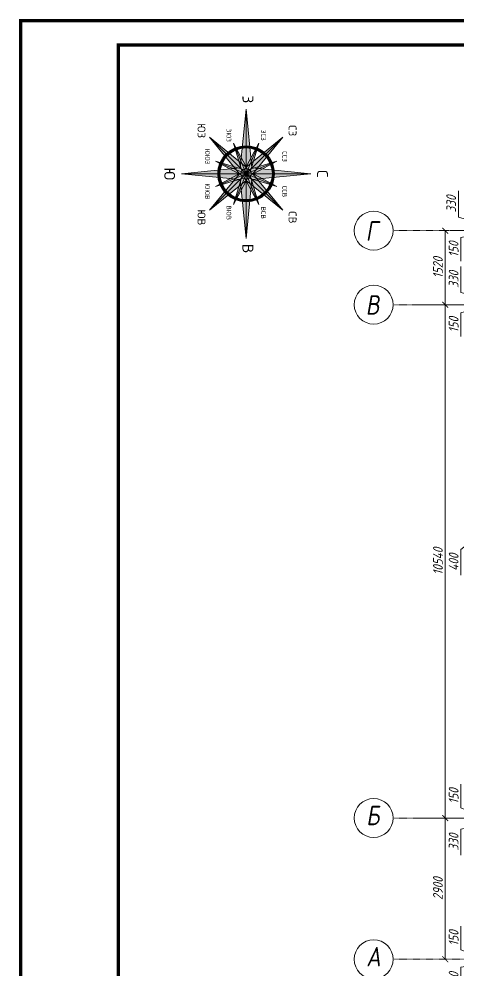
# Model space of a CAD drawing. Header units: millimetres. Extents: x 54 to 1314, y 20 to 614.
# Drawn here: x 53.7 to 143.9, y 418.8 to 614.3 of the extents above; entities that cross this region are included whole.
import ezdxf
from ezdxf.enums import TextEntityAlignment as Align

# ---------------------------------------------------------------- set-up
doc = ezdxf.new("R2010")
doc.units = ezdxf.units.MM
doc.linetypes.add('CENTER2', pattern=[1.125, 0.75, -0.125, 0.125, -0.125])
for name, color, linetype, lineweight in [('A_РАЗМ.ОСЕВ.', 4, 'Continuous', 13), ('A_РАЗМ.ОСНОВНЫЕ', 4, 'Continuous', 13), ('ЛИСТ', 7, 'Continuous', 18), ('ОСИ', 40, 'CENTER2', 18), ('РОЗА ВЕТРОВ', 7, 'Continuous', 18)]:
    doc.layers.add(name, color=color, linetype=linetype, lineweight=lineweight)
doc.styles.add('ROMANS', font='romans.shx', dxfattribs={"width": 0.8, "oblique": 15})
doc.styles.add('ROMANT', font='ROMANT.SHX')
doc.dimstyles.new('100', dxfattribs={"dimtxt": 2, "dimasz": 1.2, "dimexe": 0, "dimexo": 1, "dimgap": 0.5, "dimtad": 1, "dimdec": 0, "dimlfac": 100, "dimdsep": 46, "dimtxsty": 'ROMANS', "dimblk1": 'ARCHTICK', "dimblk2": 'ARCHTICK', "dimsah": 1, "dimcen": 2, "dimclrd": 256, "dimclre": 256, "dimclrt": 256, "dimadec": 0, "dimazin": 2, "dimtfac": 1, "dimtdec": 0, "dimtmove": 1, "dimatfit": 3, "dimfxl": 1, "dimtvp": 1.5, "dimtolj": 1, "dimtzin": 0, "dimlwd": -1, "dimlwe": -1, "dimarcsym": 0})

# ---------------------------------------------------------------- blocks, each defined once
blk = doc.blocks.new('_ARCHTICK')
at = {"color": 0, "linetype": 'ByBlock', "const_width": 0.15}
blk.add_lwpolyline([(-0.5, -0.5), (0.5, 0.5)], dxfattribs=at)
blk = doc.blocks.new('*D269')
at = {"layer": 'A_РАЗМ.ОСЕВ.', "ltscale": 100, "transparency": 16777216}
for p, q in [((148.67, 555.62), (141.07, 555.62)), ((141.07, 555.62), (141.07, 450.22)), ((134.55, 450.22), (141.07, 450.22))]:
    blk.add_line(p, q, dxfattribs=at)
at = {"layer": 'Defpoints', "color": 0, "ltscale": 100, "transparency": 16777216}
for p in [(149.67, 555.62), (133.55, 450.22), (141.07, 450.22)]:
    blk.add_point(p, dxfattribs=at)
at = {"layer": 'A_РАЗМ.ОСЕВ.', "ltscale": 100, "transparency": 16777216, "xscale": 1.2, "yscale": 1.2, "zscale": 1.2}
for p, rotation in [((141.07, 555.62), 90), ((141.07, 450.22), 270)]:
    blk.add_blockref('_ARCHTICK', p, dxfattribs=dict(at, rotation=rotation))
at = {"layer": 'A_РАЗМ.ОСЕВ.', "ltscale": 100, "transparency": 16777216, "insert": (139.57, 502.92), "char_height": 2, "attachment_point": 5, "rotation": 90, "style": 'ROMANS'}
blk.add_mtext('\\A1;10540', dxfattribs=at)
blk = doc.blocks.new('*D270')
at = {"layer": 'A_РАЗМ.ОСЕВ.', "ltscale": 100, "transparency": 16777216}
for p, q in [((141.82, 570.82), (141.07, 570.82)), ((141.07, 555.62), (141.07, 570.82)), ((134.31, 555.62), (141.07, 555.62))]:
    blk.add_line(p, q, dxfattribs=at)
at = {"layer": 'Defpoints', "color": 0, "ltscale": 100, "transparency": 16777216}
for p in [(140.82, 570.82), (141.07, 570.82), (133.31, 555.62)]:
    blk.add_point(p, dxfattribs=at)
at = {"layer": 'A_РАЗМ.ОСЕВ.', "ltscale": 100, "transparency": 16777216, "xscale": 1.2, "yscale": 1.2, "zscale": 1.2}
for p, rotation in [((141.07, 570.82), 90), ((141.07, 555.62), 270)]:
    blk.add_blockref('_ARCHTICK', p, dxfattribs=dict(at, rotation=rotation))
at = {"layer": 'A_РАЗМ.ОСЕВ.', "ltscale": 100, "transparency": 16777216, "insert": (139.57, 563.22), "char_height": 2, "attachment_point": 5, "rotation": 90, "style": 'ROMANS'}
blk.add_mtext('\\A1;1520', dxfattribs=at)
blk = doc.blocks.new('*D271')
at = {"layer": 'A_РАЗМ.ОСЕВ.', "ltscale": 100, "transparency": 16777216}
for p, q in [((149.75, 450.22), (141.07, 450.22)), ((141.07, 450.22), (141.07, 421.22)), ((141.35, 421.22), (141.07, 421.22))]:
    blk.add_line(p, q, dxfattribs=at)
at = {"layer": 'Defpoints', "color": 0, "ltscale": 100, "transparency": 16777216}
for p in [(150.75, 450.22), (141.07, 421.22), (142.35, 421.22)]:
    blk.add_point(p, dxfattribs=at)
at = {"layer": 'A_РАЗМ.ОСЕВ.', "ltscale": 100, "transparency": 16777216, "xscale": 1.2, "yscale": 1.2, "zscale": 1.2}
for p, rotation in [((141.07, 450.22), 90), ((141.07, 421.22), 270)]:
    blk.add_blockref('_ARCHTICK', p, dxfattribs=dict(at, rotation=rotation))
at = {"layer": 'A_РАЗМ.ОСЕВ.', "ltscale": 100, "transparency": 16777216, "insert": (139.57, 435.72), "char_height": 2, "attachment_point": 5, "rotation": 90, "style": 'ROMANS'}
blk.add_mtext('\\A1;2900', dxfattribs=at)
blk = doc.blocks.new('низ роза')
at = {"layer": 'РОЗА ВЕТРОВ', "true_color": 0xf5ffd6}
h = blk.add_hatch(color=7, dxfattribs=at)
h.dxf.hatch_style = 1
h.paths.add_polyline_path([(-4058, 9797), (-1571, 1571), (-519, 1253)])
h.paths.add_polyline_path([(0, 2222), (519, 1253), (4058, 9797)])
h.paths.add_polyline_path([(9797, 4058), (1571, 1571), (1253, 519)])
h.paths.add_polyline_path([(2222, 0), (1253, -519), (9797, -4058)])
h.paths.add_polyline_path([(1571, -1571), (519, -1253), (4058, -9797)])
h.paths.add_polyline_path([(0, -2222), (-519, -1253), (-4058, -9797)])
h.paths.add_polyline_path([(-1571, -1571), (-1253, -519), (-9797, -4058)])
h.paths.add_polyline_path([(-2222, 0), (-1253, 519), (-9797, 4058)])
at = {"layer": 'РОЗА ВЕТРОВ', "color": 3, "lineweight": 13}
for p, q in [((519, 1253), (-4058, 9797)), ((-1253, 519), (-4058, 9797)), ((-4058, 9797), (4058, -9797)), ((-4058, -9797), (4058, 9797)), ((-519, 1253), (4058, 9797)), ((1253, 519), (4058, 9797)), ((-519, 1253), (-9797, 4058)), ((-1253, -519), (-9797, 4058)), ((9797, -4058), (-9797, 4058)), ((-9797, -4058), (9797, 4058)), ((519, 1253), (9797, 4058)), ((1253, -519), (9797, 4058)), ((1253, -519), (9797, 4058)), ((-1253, 519), (-9797, -4058)), ((-1253, -519), (1253, 519)), ((-1253, 519), (1253, -519)), ((-519, 1253), (519, -1253)), ((-519, -1253), (519, 1253)), ((1253, 519), (9797, -4058)), ((-519, -1253), (-9797, -4058)), ((-1253, -519), (-4058, -9797)), ((519, -1253), (-4058, -9797)), ((-519, -1253), (4058, -9797)), ((519, -1253), (9797, -4058)), ((519, -1253), (9797, -4058)), ((1253, -519), (4058, -9797))]:
    blk.add_line(p, q, dxfattribs=at)
for points in [[(-4058, 9797), (0, 0), (519, 1253)], [(4058, 9797), (0, 0), (1253, 519)], [(-9797, 4058), (0, 0), (-519, 1253)], [(9797, 4058), (0, 0), (1253, -519)], [(-9797, -4058), (0, 0), (-1253, 519)], [(-4058, -9797), (0, 0), (-1253, -519)], [(4058, -9797), (0, 0), (-519, -1253)], [(9797, -4058), (0, 0), (519, -1253)]]:
    blk.add_solid(points, dxfattribs=at)
blk = doc.blocks.new('серед роза')
at = {"layer": 'РОЗА ВЕТРОВ', "true_color": 0xe0f7ff}
h = blk.add_hatch(color=7, dxfattribs=at)
h.dxf.hatch_style = 1
h.paths.add_polyline_path([(0, 2119), (0, 0), (11716, 11716)])
h.paths.add_polyline_path([(2119, 0), (0, 0), (11716, -11716)])
h.paths.add_polyline_path([(0, -2119), (0, 0), (-11716, -11716)])
h.paths.add_polyline_path([(-2119, 0), (0, 0), (-11716, 11716)])
at = {"layer": 'РОЗА ВЕТРОВ', "color": 5, "lineweight": 13}
for p, q in [((0, 2119), (-11716, 11716)), ((-2119, 0), (-11716, 11716)), ((-11716, 11716), (11716, -11716)), ((11716, 11716), (-11716, -11716)), ((0, 2119), (11716, 11716)), ((2119, 0), (11716, 11716)), ((0, 2119), (0, -2119)), ((-2119, 0), (-11716, -11716)), ((0, -2119), (-11716, -11716)), ((-2119, 0), (2119, 0)), ((0, -2119), (11716, -11716)), ((0, -2119), (11716, -11716)), ((2119, 0), (11716, -11716))]:
    blk.add_line(p, q, dxfattribs=at)
for points in [[(-11716, 11716), (0, 0), (0, 2119)], [(11716, 11716), (0, 0), (2119, 0)], [(-11716, -11716), (0, 0), (-2119, 0)], [(11716, -11716), (0, 0), (0, -2119)]]:
    blk.add_solid(points, dxfattribs=at)
blk = doc.blocks.new('верх роза')
at = {"layer": 'РОЗА ВЕТРОВ', "true_color": 0xffe0ff}
h = blk.add_hatch(color=7, dxfattribs=at)
h.dxf.hatch_style = 1
h.paths.add_polyline_path([(114, 20598), (-1759, 1759), (114, -114)])
h = blk.add_hatch(color=7, dxfattribs=at)
h.dxf.hatch_style = 1
h.paths.add_polyline_path([(20826, -114), (1987, 1759), (114, -114)])
h = blk.add_hatch(color=7, dxfattribs=at)
h.dxf.hatch_style = 1
h.paths.add_polyline_path([(-20598, -114), (-1759, -1987), (114, -114)])
h = blk.add_hatch(color=7, dxfattribs=at)
h.dxf.hatch_style = 1
h.paths.add_polyline_path([(1987, -1987), (114, -114), (114, -20826)])
at = {"layer": 'РОЗА ВЕТРОВ', "color": 1, "lineweight": 13}
for p, q in [((-1759, 1759), (114, 20598)), ((1987, 1759), (114, 20598)), ((114, 20598), (114, -20826)), ((-1759, 1759), (-20598, -114)), ((-1759, 1759), (1987, -1987)), ((1987, 1759), (-1759, -1987)), ((1987, 1759), (20826, -114)), ((-1759, -1987), (-20598, -114)), ((-20598, -114), (20826, -114)), ((-1759, -1987), (114, -20826)), ((-1759, -1987), (114, -20826)), ((1987, -1987), (114, -20826)), ((1987, -1987), (20826, -114))]:
    blk.add_line(p, q, dxfattribs=at)
for points in [[(114, 20598), (114, -114), (1987, 1759)], [(-20598, -114), (114, -114), (-1759, 1759)], [(114, -20826), (114, -114), (-1759, -1987)], [(20826, -114), (114, -114), (1987, -1987)]]:
    blk.add_solid(points, dxfattribs=at)
blk = doc.blocks.new('РОЗА РУМБОВ')
at = {"layer": 'РОЗА ВЕТРОВ', "lineweight": 30}
for radius in [8993, 8793, 8593, 8393]:
    blk.add_circle((0, 0), radius, dxfattribs=at)
blk.add_blockref('низ роза', (0, 0))
at = {"layer": 'РОЗА ВЕТРОВ'}
for name, p in [('верх роза', (-114, 114)), ('серед роза', (0, 0))]:
    blk.add_blockref(name, p, dxfattribs=at)
at = {"layer": 'РОЗА ВЕТРОВ', "color": 1, "lineweight": 30, "style": 'ROMANT'}
for s, p in [('С', (0, 22711)), ('З', (-23899, -1186)), ('В', (23945, -1186)), ('Ю', (-19, -26251))]:
    blk.add_text(s, height=3500, dxfattribs=at).set_placement(p, align=Align.CENTER)
at = {"layer": 'РОЗА ВЕТРОВ', "color": 5, "lineweight": 30, "style": 'ROMANT'}
for s, p in [('СЗ', (-13842, 13636)), ('СВ', (13958, 13636)), ('ЮЗ', (-13842, -15551)), ('ЮВ', (13958, -15551))]:
    blk.add_text(s, height=2500, dxfattribs=at).set_placement(p, align=Align.CENTER)
at = {"layer": 'РОЗА ВЕТРОВ', "color": 96, "lineweight": 20, "style": 'ROMANT'}
for s, p in [('ССЗ', (-5535, 11611)), ('ССВ', (5651, 11611)), ('ЗСЗ', (-12356, 4790)), ('ВСВ', (12472, 4790)), ('ЗЮЗ', (-12356, -6289)), ('ВЮВ', (12472, -6289)), ('ЮЮЗ', (-5535, -13146)), ('ЮЮВ', (5651, -13146))]:
    blk.add_text(s, height=1500, dxfattribs=at).set_placement(p, align=Align.CENTER)
blk = doc.blocks.new('*D310')
at = {"layer": 'A_РАЗМ.ОСНОВНЫЕ', "transparency": 16777216}
for p, q in [((142.07, 570.82), (147.54, 570.82)), ((147.54, 570.82), (147.54, 569.32)), ((147.54, 570.07), (144.29, 569.41)), ((144.29, 569.41), (144.29, 564.55)), ((201.02, 569.32), (147.54, 569.32))]:
    blk.add_line(p, q, dxfattribs=at)
at = {"layer": 'Defpoints', "color": 0, "transparency": 16777216}
for p in [(141.07, 570.82), (147.54, 569.32), (202.02, 569.32)]:
    blk.add_point(p, dxfattribs=at)
at = {"layer": 'A_РАЗМ.ОСНОВНЫЕ', "transparency": 16777216, "xscale": 1.2, "yscale": 1.2, "zscale": 1.2}
for p, rotation in [((147.54, 570.82), 90), ((147.54, 569.32), 270)]:
    blk.add_blockref('_ARCHTICK', p, dxfattribs=dict(at, rotation=rotation))
at = {"layer": 'A_РАЗМ.ОСНОВНЫЕ', "transparency": 16777216, "insert": (142.79, 566.98), "char_height": 2, "attachment_point": 5, "rotation": 90, "style": 'ROMANS'}
blk.add_mtext('\\A1;150', dxfattribs=at)
blk = doc.blocks.new('*D312')
at = {"layer": 'A_РАЗМ.ОСНОВНЫЕ', "transparency": 16777216}
for p, q in [((144.29, 558.12), (144.29, 563.49)), ((147.54, 557.27), (144.29, 558.12)), ((153.22, 558.92), (147.54, 558.92)), ((147.54, 558.92), (147.54, 555.62)), ((142.07, 555.62), (147.54, 555.62))]:
    blk.add_line(p, q, dxfattribs=at)
at = {"layer": 'Defpoints', "color": 0, "transparency": 16777216}
for p in [(154.22, 558.92), (141.07, 555.62), (147.54, 555.62)]:
    blk.add_point(p, dxfattribs=at)
at = {"layer": 'A_РАЗМ.ОСНОВНЫЕ', "transparency": 16777216, "xscale": 1.2, "yscale": 1.2, "zscale": 1.2}
for p, rotation in [((147.54, 558.92), 90), ((147.54, 555.62), 270)]:
    blk.add_blockref('_ARCHTICK', p, dxfattribs=dict(at, rotation=rotation))
at = {"layer": 'A_РАЗМ.ОСНОВНЫЕ', "transparency": 16777216, "insert": (142.79, 560.8), "char_height": 2, "attachment_point": 5, "rotation": 90, "style": 'ROMANS'}
blk.add_mtext('\\A1;330', dxfattribs=at)
blk = doc.blocks.new('*D313')
at = {"layer": 'A_РАЗМ.ОСНОВНЫЕ', "transparency": 16777216}
for p, q in [((142.07, 555.62), (147.54, 555.62)), ((147.54, 555.62), (147.54, 554.12)), ((147.54, 554.87), (144.29, 553.92)), ((144.29, 553.92), (144.29, 549.06)), ((158.02, 554.12), (147.54, 554.12))]:
    blk.add_line(p, q, dxfattribs=at)
at = {"layer": 'Defpoints', "color": 0, "transparency": 16777216}
for p in [(141.07, 555.62), (147.54, 554.12), (159.02, 554.12)]:
    blk.add_point(p, dxfattribs=at)
at = {"layer": 'A_РАЗМ.ОСНОВНЫЕ', "transparency": 16777216, "xscale": 1.2, "yscale": 1.2, "zscale": 1.2}
for p, rotation in [((147.54, 555.62), 90), ((147.54, 554.12), 270)]:
    blk.add_blockref('_ARCHTICK', p, dxfattribs=dict(at, rotation=rotation))
at = {"layer": 'A_РАЗМ.ОСНОВНЫЕ', "transparency": 16777216, "insert": (142.79, 551.49), "char_height": 2, "attachment_point": 5, "rotation": 90, "style": 'ROMANS'}
blk.add_mtext('\\A1;150', dxfattribs=at)
blk = doc.blocks.new('*D315')
at = {"layer": 'A_РАЗМ.ОСНОВНЫЕ', "transparency": 16777216}
for p, q in [((144.29, 452.29), (144.29, 457.15)), ((147.54, 450.97), (144.29, 452.29)), ((158.02, 451.72), (147.54, 451.72)), ((147.54, 451.72), (147.54, 450.22)), ((153.02, 450.22), (147.54, 450.22))]:
    blk.add_line(p, q, dxfattribs=at)
at = {"layer": 'Defpoints', "color": 0, "transparency": 16777216}
for p in [(159.02, 451.72), (147.54, 450.22), (154.02, 450.22)]:
    blk.add_point(p, dxfattribs=at)
at = {"layer": 'A_РАЗМ.ОСНОВНЫЕ', "transparency": 16777216, "xscale": 1.2, "yscale": 1.2, "zscale": 1.2}
for p, rotation in [((147.54, 451.72), 90), ((147.54, 450.22), 270)]:
    blk.add_blockref('_ARCHTICK', p, dxfattribs=dict(at, rotation=rotation))
at = {"layer": 'A_РАЗМ.ОСНОВНЫЕ', "transparency": 16777216, "insert": (142.79, 454.72), "char_height": 2, "attachment_point": 5, "rotation": 90, "style": 'ROMANS'}
blk.add_mtext('\\A1;150', dxfattribs=at)
blk = doc.blocks.new('*D316')
at = {"layer": 'A_РАЗМ.ОСНОВНЫЕ', "transparency": 16777216}
for p, q in [((153.02, 450.22), (147.54, 450.22)), ((147.54, 450.22), (147.54, 446.92)), ((147.54, 448.57), (144.29, 447.96)), ((144.29, 447.96), (144.29, 442.59)), ((153.22, 446.92), (147.54, 446.92))]:
    blk.add_line(p, q, dxfattribs=at)
at = {"layer": 'Defpoints', "color": 0, "transparency": 16777216}
for p in [(154.02, 450.22), (147.54, 446.92), (154.22, 446.92)]:
    blk.add_point(p, dxfattribs=at)
at = {"layer": 'A_РАЗМ.ОСНОВНЫЕ', "transparency": 16777216, "xscale": 1.2, "yscale": 1.2, "zscale": 1.2}
for p, rotation in [((147.54, 450.22), 90), ((147.54, 446.92), 270)]:
    blk.add_blockref('_ARCHTICK', p, dxfattribs=dict(at, rotation=rotation))
at = {"layer": 'A_РАЗМ.ОСНОВНЫЕ', "transparency": 16777216, "insert": (142.79, 445.27), "char_height": 2, "attachment_point": 5, "rotation": 90, "style": 'ROMANS'}
blk.add_mtext('\\A1;330', dxfattribs=at)
blk = doc.blocks.new('*D318')
at = {"layer": 'A_РАЗМ.ОСНОВНЫЕ', "transparency": 16777216}
for p, q in [((144.29, 423.13), (144.29, 427.99)), ((147.54, 421.97), (144.29, 423.13)), ((153.22, 422.72), (147.54, 422.72)), ((147.54, 422.72), (147.54, 421.22)), ((153.22, 421.22), (147.54, 421.22))]:
    blk.add_line(p, q, dxfattribs=at)
at = {"layer": 'Defpoints', "color": 0, "transparency": 16777216}
for p in [(154.22, 422.72), (147.54, 421.22), (154.22, 421.22)]:
    blk.add_point(p, dxfattribs=at)
at = {"layer": 'A_РАЗМ.ОСНОВНЫЕ', "transparency": 16777216, "xscale": 1.2, "yscale": 1.2, "zscale": 1.2}
for p, rotation in [((147.54, 422.72), 90), ((147.54, 421.22), 270)]:
    blk.add_blockref('_ARCHTICK', p, dxfattribs=dict(at, rotation=rotation))
at = {"layer": 'A_РАЗМ.ОСНОВНЫЕ', "transparency": 16777216, "insert": (142.79, 425.56), "char_height": 2, "attachment_point": 5, "rotation": 90, "style": 'ROMANS'}
blk.add_mtext('\\A1;150', dxfattribs=at)
blk = doc.blocks.new('*D319')
at = {"layer": 'A_РАЗМ.ОСНОВНЫЕ', "transparency": 16777216}
for p, q in [((153.22, 421.22), (147.54, 421.22)), ((147.54, 421.22), (147.54, 418.92)), ((147.54, 420.07), (144.29, 419.58)), ((144.29, 419.58), (144.29, 414.11)), ((153.22, 418.92), (147.54, 418.92))]:
    blk.add_line(p, q, dxfattribs=at)
at = {"layer": 'Defpoints', "color": 0, "transparency": 16777216}
for p in [(154.22, 421.22), (147.54, 418.92), (154.22, 418.92)]:
    blk.add_point(p, dxfattribs=at)
at = {"layer": 'A_РАЗМ.ОСНОВНЫЕ', "transparency": 16777216, "xscale": 1.2, "yscale": 1.2, "zscale": 1.2}
for p, rotation in [((147.54, 421.22), 90), ((147.54, 418.92), 270)]:
    blk.add_blockref('_ARCHTICK', p, dxfattribs=dict(at, rotation=rotation))
at = {"layer": 'A_РАЗМ.ОСНОВНЫЕ', "transparency": 16777216, "insert": (142.79, 416.84), "char_height": 2, "attachment_point": 5, "rotation": 90, "style": 'ROMANS'}
blk.add_mtext('\\A1;230', dxfattribs=at)
blk = doc.blocks.new('*D320')
at = {"layer": 'A_РАЗМ.ОСНОВНЫЕ', "transparency": 16777216}
for p, q in [((143.79, 573.59), (143.79, 578.96)), ((147.54, 572.47), (143.79, 573.59)), ((196.22, 574.12), (147.54, 574.12)), ((147.54, 570.82), (147.54, 574.12)), ((142.07, 570.82), (147.54, 570.82))]:
    blk.add_line(p, q, dxfattribs=at)
at = {"layer": 'Defpoints', "color": 0, "transparency": 16777216}
for p in [(147.54, 574.12), (197.22, 574.12), (141.07, 570.82)]:
    blk.add_point(p, dxfattribs=at)
at = {"layer": 'A_РАЗМ.ОСНОВНЫЕ', "transparency": 16777216, "xscale": 1.2, "yscale": 1.2, "zscale": 1.2}
for p, rotation in [((147.54, 574.12), 90), ((147.54, 570.82), 270)]:
    blk.add_blockref('_ARCHTICK', p, dxfattribs=dict(at, rotation=rotation))
at = {"layer": 'A_РАЗМ.ОСНОВНЫЕ', "transparency": 16777216, "insert": (142.29, 576.28), "char_height": 2, "attachment_point": 5, "rotation": 90, "style": 'ROMANS'}
blk.add_mtext('\\A1;330', dxfattribs=at)
blk = doc.blocks.new('*D325')
at = {"layer": 'A_РАЗМ.ОСНОВНЫЕ', "transparency": 16777216}
for p, q in [((153.22, 509.92), (147.54, 509.92)), ((147.54, 505.92), (147.54, 509.92)), ((147.54, 507.92), (144.29, 505.38)), ((144.29, 505.38), (144.29, 500.08)), ((153.22, 505.92), (147.54, 505.92))]:
    blk.add_line(p, q, dxfattribs=at)
at = {"layer": 'Defpoints', "color": 0, "transparency": 16777216}
for p in [(147.54, 509.92), (154.22, 509.92), (154.22, 505.92)]:
    blk.add_point(p, dxfattribs=at)
at = {"layer": 'A_РАЗМ.ОСНОВНЫЕ', "transparency": 16777216, "xscale": 1.2, "yscale": 1.2, "zscale": 1.2}
for p, rotation in [((147.54, 509.92), 90), ((147.54, 505.92), 270)]:
    blk.add_blockref('_ARCHTICK', p, dxfattribs=dict(at, rotation=rotation))
at = {"layer": 'A_РАЗМ.ОСНОВНЫЕ', "transparency": 16777216, "insert": (142.79, 502.73), "char_height": 2, "attachment_point": 5, "rotation": 90, "style": 'ROMANS'}
blk.add_mtext('\\A1;400', dxfattribs=at)

msp = doc.modelspace()

# ---------------------------------------------------------------- linework, layer by layer
at = {"layer": 'ЛИСТ', "const_width": 0.7}
for points in [[(54.025, 316.917), (474.025, 316.917), (474.025, 613.917), (54.025, 613.917)], [(74.025, 321.917), (469.025, 321.917), (469.025, 608.917), (74.025, 608.917)]]:
    msp.add_lwpolyline(points, close=True, dxfattribs=at)
at = {"layer": 'ОСИ', "ltscale": 0.01}
for p, q in [((130.389, 570.817), (317.415, 570.817)), ((130.389, 555.617), (317.415, 555.617)), ((130.389, 450.217), (317.415, 450.217)), ((130.389, 421.217), (317.415, 421.217))]:
    msp.add_line(p, q, dxfattribs=at)
at = {"layer": 'ОСИ', "color": 18, "linetype": 'Continuous', "true_color": 0x000000}
for centre in [(126.389, 570.817), (126.389, 555.617), (126.389, 450.217), (126.389, 421.217)]:
    msp.add_circle(centre, 4, dxfattribs=at)

# ---------------------------------------------------------------- block references
at = {"layer": 'ОСИ', "color": 18, "linetype": 'Continuous', "true_color": 0x000000, "xscale": 0.0006400000000000003, "yscale": 0.0006400000000000003, "zscale": 0.0006400000000000003, "rotation": 270}
msp.add_blockref('РОЗА РУМБОВ', (100.241, 582.49), dxfattribs=at)

# ---------------------------------------------------------------- texts
at = {"layer": 'ОСИ', "color": 18, "linetype": 'Continuous', "true_color": 0x000000, "style": 'ROMANS', "oblique": 10, "width": 0.8}
for s, p in [('Г', (124.753, 568.764)), ('В', (124.753, 553.564)), ('Б', (124.853, 448.749)), ('А', (124.853, 419.749))]:
    msp.add_text(s, height=4, dxfattribs=at).set_placement(p)

# ---------------------------------------------------------------- dimensions: what is measured, and where the dimension line sits
at = {"layer": 'A_РАЗМ.ОСЕВ.', "ltscale": 100}
for base, p1, p2, picture, middle in [((141.067, 570.817), (133.309, 555.617), (140.822, 570.817), '*D270', (139.567, 563.217)), ((141.067, 450.217), (149.668, 555.617), (133.55, 450.217), '*D269', (139.567, 502.917)), ((141.067, 421.217), (150.755, 450.217), (142.351, 421.217), '*D271', (139.567, 435.717))]:
    dim = msp.add_linear_dim(base=base, p1=p1, p2=p2, angle=90, dimstyle='100', dxfattribs=at)
    dim.commit()
    dim.dimension.update_dxf_attribs({"geometry": picture, "text_midpoint": middle})
at = {"layer": 'A_РАЗМ.ОСНОВНЫЕ'}
dim = msp.add_linear_dim(base=(147.54, 574.117), p1=(141.067, 570.817), p2=(197.225, 574.117), angle=90, dimstyle='100', dxfattribs=at)
dim.commit()
dim.dimension.update_dxf_attribs({"geometry": '*D320', "text_midpoint": (142.29, 574.092)})
for base, p1, p2, picture, middle in [((147.54, 569.317), (141.067, 570.817), (202.025, 569.317), '*D310', (144.29, 568.907)), ((147.54, 555.617), (154.225, 558.917), (141.067, 555.617), '*D312', (144.29, 558.617)), ((147.54, 554.117), (141.067, 555.617), (159.025, 554.117), '*D313', (144.29, 553.424)), ((147.54, 509.917), (154.225, 505.917), (154.225, 509.917), '*D325', (144.29, 504.878)), ((147.54, 450.217), (159.025, 451.717), (154.025, 450.217), '*D315', (144.29, 452.788)), ((147.54, 446.917), (154.025, 450.217), (154.225, 446.917), '*D316', (144.29, 447.455)), ((147.54, 421.217), (154.225, 422.717), (154.225, 421.217), '*D318', (144.29, 423.628)), ((147.54, 418.917), (154.225, 421.217), (154.225, 418.917), '*D319', (144.29, 419.079))]:
    dim = msp.add_linear_dim(base=base, p1=p1, p2=p2, angle=90, dimstyle='100', dxfattribs=at)
    dim.commit()
    dim.dimension.update_dxf_attribs({"geometry": picture, "text_midpoint": middle, "dimtype": 160})

doc.saveas('drawing.dxf')
